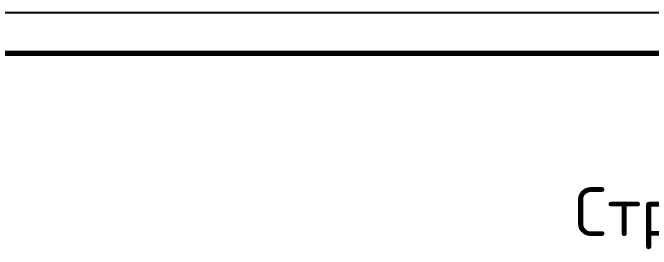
# Model space of a CAD drawing. Header units: millimetres. Extents: x -782 to 10910, y 3841 to 13237.
# Drawn here: x -609.9 to -531.4, y 4728.7 to 4757.8 of the extents above; entities that cross this region are included whole.
import ezdxf

# ---------------------------------------------------------------- set-up
doc = ezdxf.new("R2010")
doc.units = ezdxf.units.MM
doc.layers.add('1', color=7, linetype='Continuous')
doc.styles.add('Isocpeur', font='isocpeur.ttf')

msp = doc.modelspace()

# ---------------------------------------------------------------- linework, layer by layer
msp.add_line((59.29503063350921, 4757.787645925495), (-780.7049693664944, 4757.787645925495))
at = {"lineweight": 70}
msp.add_line((54.29503063350558, 4752.787645925495), (-760.7049693664944, 4752.787645925495), dxfattribs=at)

# ---------------------------------------------------------------- texts
at = {"layer": '1', "insert": (-476.1471566521132, 4736.317793228241), "char_height": 6, "width": 159.6753188805262, "attachment_point": 2, "style": 'Isocpeur'}
msp.add_mtext('Строительный генеральный план', dxfattribs=at)

doc.saveas('drawing.dxf')
